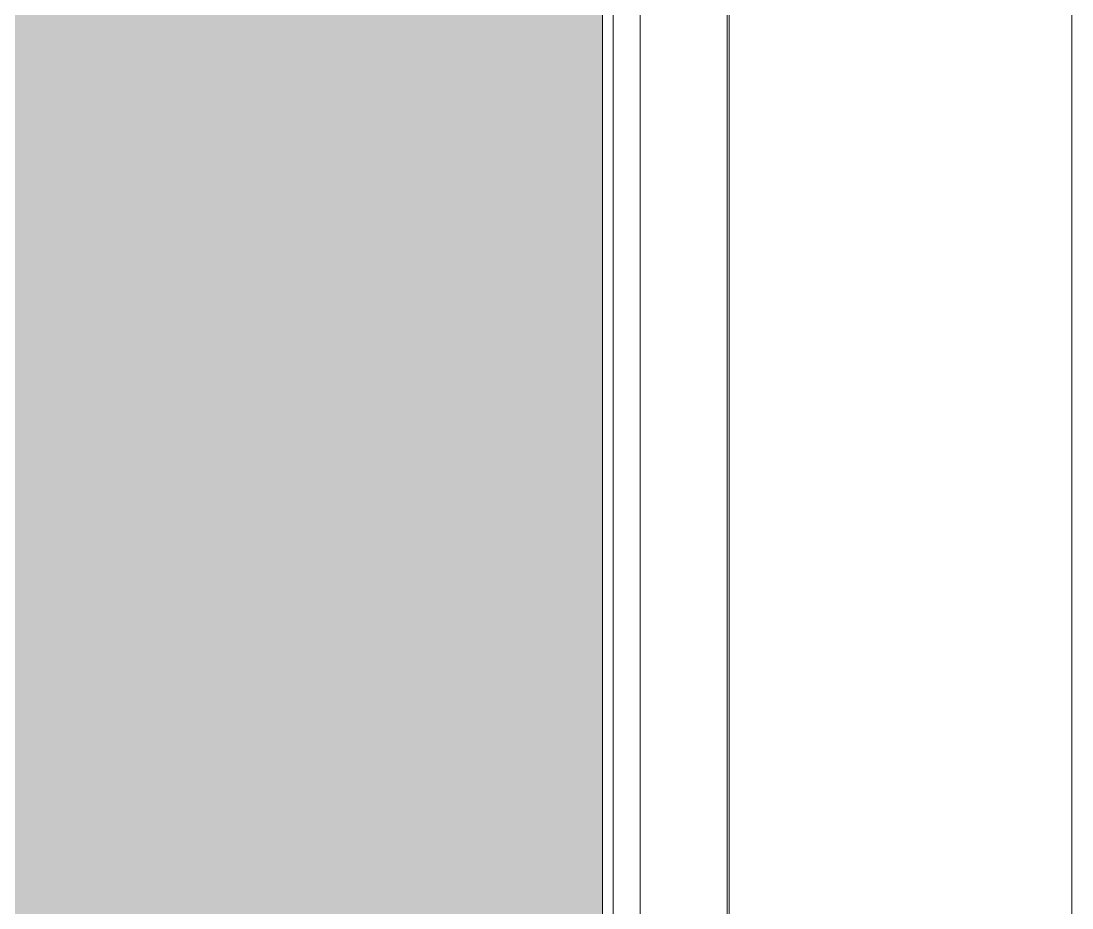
# Model space of a CAD drawing. Header units: millimetres. Extents: x -2128 to 116635, y -18248 to 18481.
# Drawn here: x 114078 to 115721, y 5459 to 6845 of the extents above; entities that cross this region are included whole.
import ezdxf

# ---------------------------------------------------------------- set-up
doc = ezdxf.new("R2010")
doc.units = ezdxf.units.MM
for name, color, linetype, lineweight in [('A-DETL-GENF', 7, 'Continuous', 9), ('A-GLAZ-1', 7, 'Continuous', 5), ('A-GLAZ-CURT-1', 7, 'Continuous', 5), ('A-GLAZ-CWMG', 7, 'Continuous', 9), ('A-WALL-PATT', 7, 'Continuous', 5), ('I-WALL', 7, 'Continuous', 5)]:
    doc.layers.add(name, color=color, linetype=linetype, lineweight=lineweight)

# ---------------------------------------------------------------- blocks, each defined once
blk = doc.blocks.new('PNS_Панель прямоугольная - Нр_Стекло - 42мм-39561845-АР2_Фасад в А-Г копия 1')
at = {"layer": 'A-GLAZ-1'}
for p, q in [((10261, 7485), (10219, 7485)), ((10219, 7485), (10219, 4840)), ((10261, 4840), (10261, 7485)), ((10219, 4840), (10261, 4840))]:
    blk.add_line(p, q, dxfattribs=at)
blk = doc.blocks.new('Прямоугольный импост - Рядовой 50х195-39561527-АР2_Фасад в А-Г копия 1')
at = {"layer": 'A-GLAZ-CWMG'}
for p, q in [((10202, 4850), (10202, 7475)), ((10397, 4850), (10397, 7475)), ((10230, 4800), (10219, 4800))]:
    blk.add_line(p, q, dxfattribs=at)
blk = doc.blocks.new('DET_L_Линия разрыва - М100-35794277-АР2_Фасад в А-Г копия 1')
at = {"layer": 'A-DETL-GENF'}
blk.add_line((10936.1, 7470), (10936.1, 0), dxfattribs=at)

msp = doc.modelspace()

# ---------------------------------------------------------------- hatches: boundary and pattern name
at = {"layer": 'A-WALL-PATT'}
h = msp.add_hatch(dxfattribs=at)
h.set_pattern_fill('FP_85', color=256, style=0, pattern_type=2)
h.set_pattern_definition([(180, (115235.17, 4271), (-2e-14, -154), [125, -137]), (90, (115235.17, 4206), (-262, 2e-14), [65, -89]), (180, (115235.17, 4206), (-2e-14, -154), [125, -137]), (90, (115247.17, 4206), (-262, 2e-14), [65, -89]), (180, (115372.17, 4206), (-2e-14, -154), [125, -137]), (180, (115372.17, 4271), (-2e-14, -154), [125, -137]), (90, (115116.17, 4283), (-262, 2e-14), [65, -89]), (90, (115366.17, 4283), (-262, 2e-14), [65, -89]), (0, (115116.17, 4283), (0, -154), [250, -12]), (0, (115116.17, 4348), (0, -154), [250, -12])])
h.paths.add_polyline_path([(108085.2, 4200), (110590.2, 4200), (110590.2, 4904.9), (110577.1, 4897), (110570.9, 4896.8), (110567.2, 4903), (110567.2, 5050), (111275.7, 5018.9), (111312.7, 4953.8), (111312.7, 4947.3), (111306.2, 4943.5), (111299.1, 4948.3), (111296.2, 4954.8), (111297.7, 4954.8), (111303.1, 4947.3), (111306.2, 4945.5), (111310.9, 4948.3), (111310.4, 4954.8), (111274.5, 5016.9), (110569.2, 5047.9), (110569.2, 4903), (110571.9, 4898.5), (110578.2, 4899.4), (110590.2, 4907.2), (110590.2, 5000), (111205.2, 5000), (111205.2, 4984), (111255.8, 4984), (111255.8, 4952), (111253.8, 4952), (111253.8, 4982), (111205.2, 4982), (111205.2, 4799.2), (111349.4, 4799.2), (111427.5, 4932.2), (111443.7, 4922.8), (111631.4, 5247.6), (111648.7, 5237.6), (111395.6, 4799.2), (114987.2, 4800), (114987.2, 8400), (108085.2, 8400), (108085.2, 4900)], flags=0)
h.paths.add_polyline_path([(111422.6, 4892.3), (111439.6, 4921.7), (111427.5, 4928.7), (111410.5, 4899.3), (111412.4, 4898.2)], flags=0)
h.paths.add_polyline_path([(111657.6, 5232.6), (111623, 5252.6), (111633, 5269.9), (111667.6, 5249.9), (111660, 5236.7)], flags=0)
h.paths.add_polyline_path([(111656.5, 5236.7), (111663.5, 5248.8), (111634.1, 5265.8), (111627.1, 5253.7), (111648.7, 5241.2)], flags=0)

# ---------------------------------------------------------------- linework, layer by layer
at = {"layer": 'I-WALL'}
msp.add_line((115185.2, 7500), (115185.2, 4800), dxfattribs=at)

# ---------------------------------------------------------------- block references
at = {"layer": 'A-DETL-GENF'}
msp.add_blockref('DET_L_Линия разрыва - М100-35794277-АР2_Фасад в А-Г копия 1', (104785.2, 0), dxfattribs=at)
at = {"layer": 'A-GLAZ-CURT-1'}
msp.add_blockref('PNS_Панель прямоугольная - Нр_Стекло - 42мм-39561845-АР2_Фасад в А-Г копия 1', (104785.2, 0), dxfattribs=at)
at = {"layer": 'A-GLAZ-CWMG'}
msp.add_blockref('Прямоугольный импост - Рядовой 50х195-39561527-АР2_Фасад в А-Г копия 1', (104785.2, 0), dxfattribs=at)

doc.saveas('drawing.dxf')
